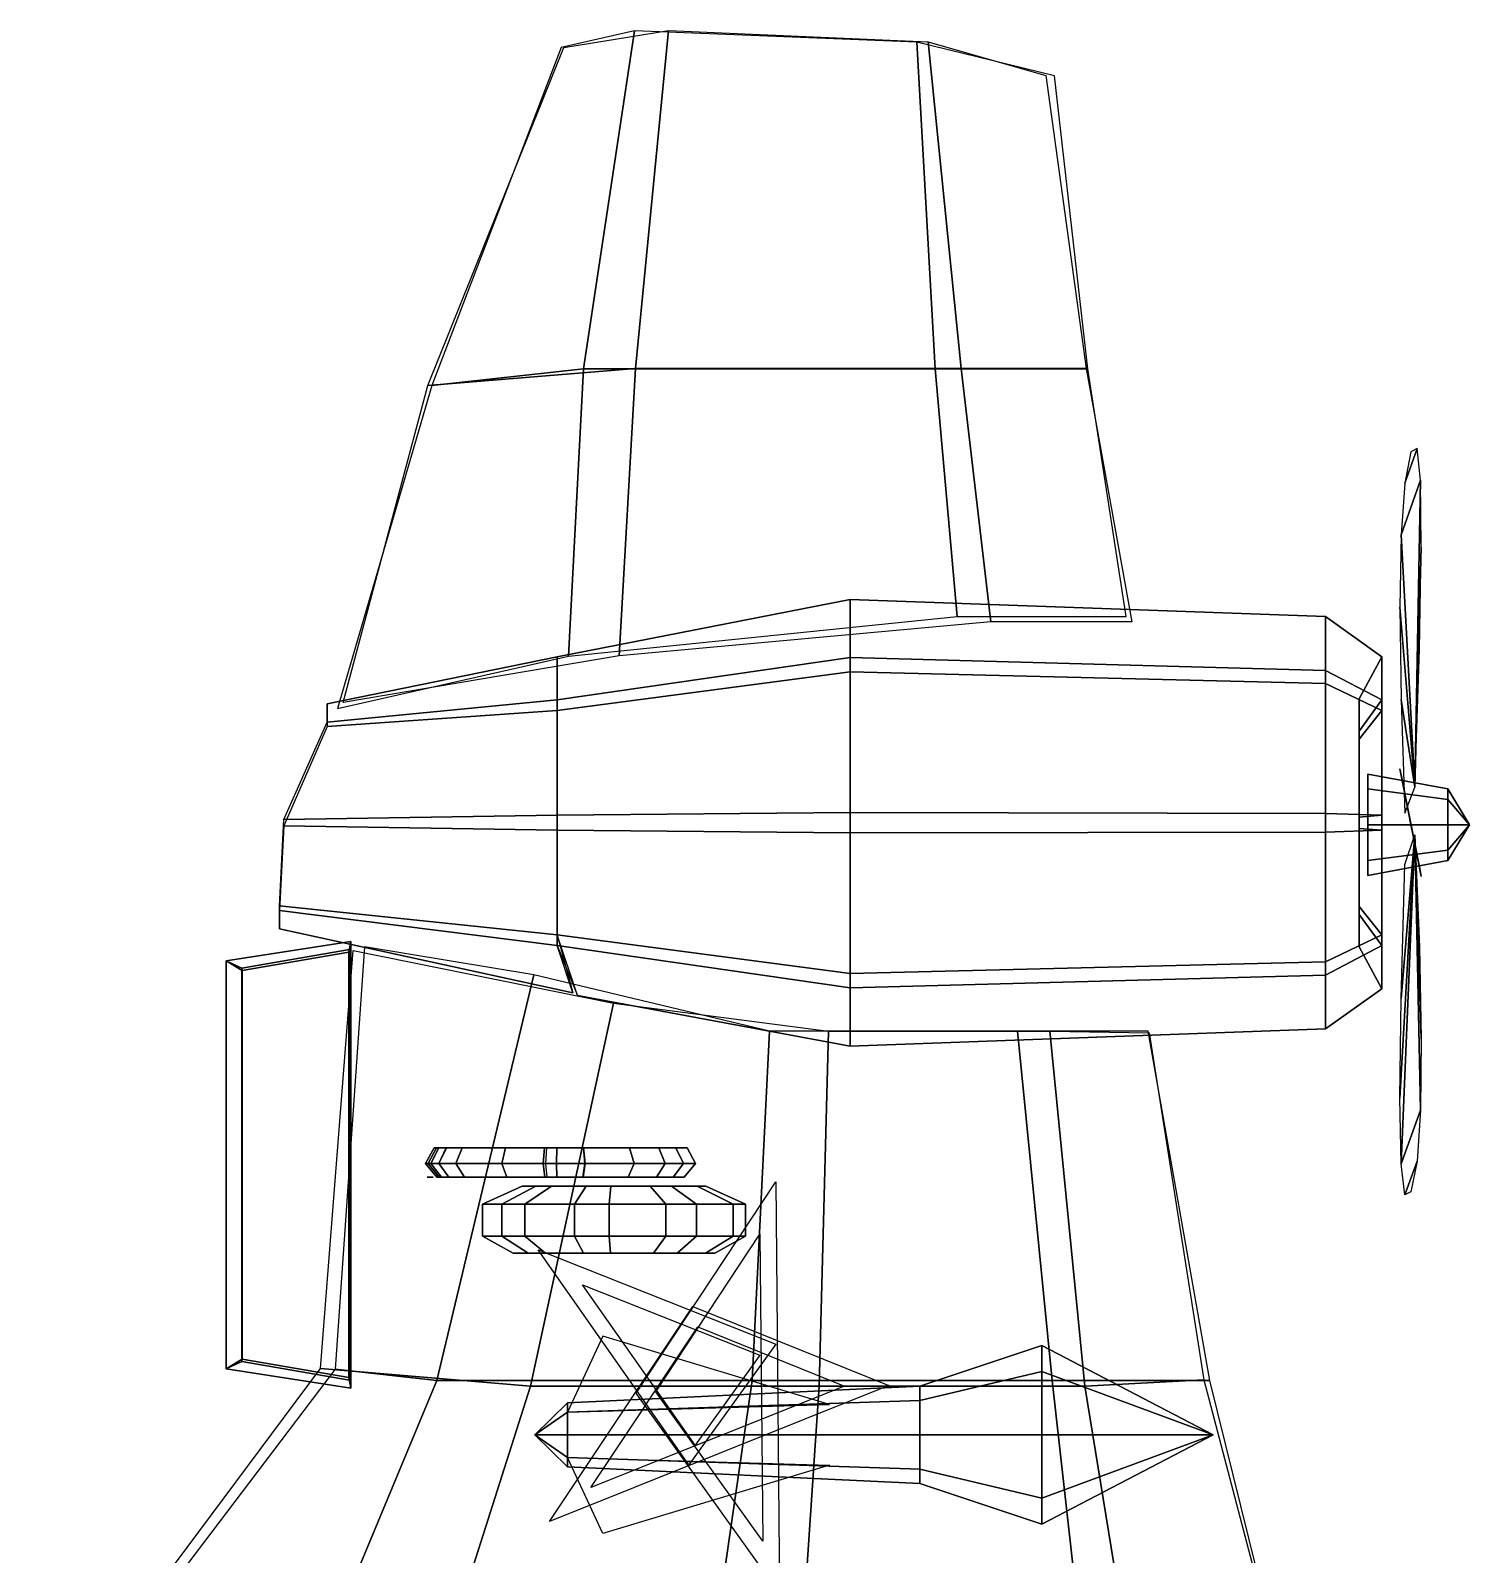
# Model space of a CAD drawing. Header units: metres. Extents: x -60 to 33, y -69 to 68.
# Drawn here: x -25.2 to 25.9, y 14.2 to 68.3 of the extents above; entities that cross this region are included whole.
import ezdxf

# ---------------------------------------------------------------- set-up
doc = ezdxf.new("R2010")
doc.units = ezdxf.units.M

msp = doc.modelspace()

# ---------------------------------------------------------------- linework, layer by layer
at = {"layer": 'AileD1', "color": 3}
for points in [[(-7.444094, 20.199999, 8.795606), (-14.892633, 20.82, 7.182653), (-13.742061, 35.66, 7.163866), (-4.497872, 33.800003, 8.732279)], [(2.804428, 20.199999, 9.349729), (-7.444094, 20.199999, 8.795606), (-4.497872, 33.800003, 8.732279), (3.138815, 32.800003, 9.198742)], [(12.233074, 20.199999, 8.980313), (2.804428, 20.199999, 9.349729), (3.138815, 32.800003, 9.198742), (10.996017, 32.800003, 8.887767)], [(16.46913, 20.42, 7.756776), (12.233074, 20.199999, 8.980313), (10.996017, 32.800003, 8.887767), (14.526067, 32.740002, 7.630329)], [(-3.691443, 19.949081, 9.349729), (1.26452, 27.449999, 9.349729), (1.398465, 12.849999, 9.349729)], [(-2.995572, 19.999998, 9.349729), (0.704428, 25.599998, 9.349729), (0.804428, 14.699999, 9.349729)], [(-7.174012, 25.038986, 9.349729), (1.26452, 21.690365, 9.349729), (-1.816213, 17.404127, 9.349729)], [(-5.595572, 23.799999, 9.349729), (0.704428, 21.299999, 9.349729), (-1.595572, 18.099998, 9.349729)], [(5.282867, 20.216972, 9.349729), (-6.772177, 15.394954, 9.349729), (-1.682268, 23.029814, 9.349729)], [(3.704428, 20.199997, 9.349729), (-5.295572, 16.599998, 9.349729), (-1.495572, 22.299997, 9.349729)], [(-11.637501, 7.000001, 9.6), (-25.193754, 7.000001, 6.8), (-14.892633, 20.82, 7.182653), (-7.444094, 20.199999, 8.795606)], [(1.918754, 7.000001, 10.799999), (-11.637501, 7.000001, 9.6), (-7.444094, 20.199999, 8.795606), (2.804428, 20.199999, 9.349729)], [(14.390508, 7.000001, 10), (1.918754, 7.000001, 10.799999), (2.804428, 20.199999, 9.349729), (12.233074, 20.199999, 8.980313)], [(19.993759, 7.000001, 8), (14.390508, 7.000001, 10), (12.233074, 20.199999, 8.980313), (16.46913, 20.42, 7.756776)]]:
    msp.add_3dface(points, dxfattribs=at)
at = {"layer": 'AileD2', "color": 66}
for points in [[(-10.762189, 20.400002, 6.421602), (-7.323036, 34.799999, 6.500791), (-13.3369, 35.799999, 7.117873), (-14.37858, 20.800001, 7.159739)], [(0.432347, 20.400002, 6.329336), (1.037658, 32.800003, 6.423656), (-7.323036, 34.799999, 6.500791), (-10.762189, 20.400002, 6.421602)], [(11.080813, 20.400002, 6.698404), (9.85018, 32.800003, 6.732197), (1.037658, 32.800003, 6.423656), (0.432347, 20.400002, 6.329336)], [(16.678078, 20.400002, 7.713342), (14.482404, 32.800003, 7.580684), (9.85018, 32.800003, 6.732197), (11.080813, 20.400002, 6.698404)], [(-16.337002, 7.000001, 5.2), (-10.762189, 20.400002, 6.421602), (-14.37858, 20.800001, 7.159739), (-24.832254, 7.000001, 6.8)], [(-1.515498, 7.000001, 5), (0.432347, 20.400002, 6.329336), (-10.762189, 20.400002, 6.421602), (-16.337002, 7.000001, 5.2)], [(12.583006, 7.000001, 5.8), (11.080813, 20.400002, 6.698404), (0.432347, 20.400002, 6.329336), (-1.515498, 7.000001, 5)], [(19.993759, 7.000001, 8), (16.678078, 20.400002, 7.713342), (11.080813, 20.400002, 6.698404), (12.583006, 7.000001, 5.8)]]:
    msp.add_3dface(points, dxfattribs=at)
at = {"layer": 'AileD3', "color": 50}
for points in [[(-5.56416, 56.320431, 7.796305), (-3.75493, 68.320442, 8.578034), (-6.35616, 67.720444, 8.797077), (-10.943853, 55.720428, 8.467817)], [(6.919529, 56.320431, 7.604444), (6.270299, 67.920441, 8.515451), (-3.75493, 68.320442, 8.578034), (-5.56416, 56.320431, 7.796305)], [(12.347221, 56.320431, 8.563748), (11.159529, 66.720436, 8.828369), (6.270299, 67.920441, 8.515451), (6.919529, 56.320431, 7.604444)], [(-6.098315, 46.120434, 7.137645), (-5.56416, 56.320431, 7.796305), (-10.943853, 55.720428, 8.467817), (-14.298315, 44.260433, 7.622507)], [(7.701685, 47.520432, 6.844827), (6.919529, 56.320431, 7.604444), (-5.56416, 56.320431, 7.796305), (-6.098315, 46.120434, 7.137645)], [(13.701685, 47.520432, 8.308916), (12.347221, 56.320431, 8.563748), (6.919529, 56.320431, 7.604444), (7.701685, 47.520432, 6.844827)]]:
    msp.add_3dface(points, dxfattribs=at)
at = {"layer": 'AileD4', "color": 51}
for points in [[(-3.709426, 56.330467, 9.419836), (-11.087205, 55.730465, 8.477208), (-6.253869, 67.730469, 8.799635), (-2.542759, 68.330475, 9.098573)], [(7.846128, 56.330467, 9.419836), (-3.709426, 56.330467, 9.419836), (-2.542759, 68.330475, 9.098573), (6.679462, 67.930473, 9.098573)], [(12.290573, 56.330467, 8.477208), (7.846128, 56.330467, 9.419836), (6.679462, 67.930473, 9.098573), (10.857241, 66.730469, 8.799635)], [(-4.298315, 46.130466, 9.795179), (-14.098316, 44.470467, 7.791091), (-11.087205, 55.730465, 8.477208), (-3.709426, 56.330467, 9.419836)], [(8.901686, 47.330467, 9.795179), (-4.298315, 46.130466, 9.795179), (-3.709426, 56.330467, 9.419836), (7.846128, 56.330467, 9.419836)], [(13.901685, 47.330467, 8.331091), (8.901686, 47.330467, 9.795179), (7.846128, 56.330467, 9.419836), (12.290573, 56.330467, 8.477208)]]:
    msp.add_3dface(points, dxfattribs=at)
at = {"layer": 'CharniereD', "color": 55}
msp.add_3dface([(-11.105405, 27.621065, 5.889799), (-10.892903, 27.621065, 5.912487), (-10.979506, 27.621065, 5.717111)], dxfattribs=at)
at = {"layer": 'CharnInclinD', "color": 61}
msp.add_3dface([(-13.870176, 26.761456, 8.0628), (-13.870176, 26.831455, 7.941557), (-13.870176, 26.901455, 8.0628)], dxfattribs=at)
at = {"layer": 'EssieuD', "color": 2}
for points in [[(-10.776558, 28.658937, 4.20602), (-10.865593, 28.658937, 2.350027), (-11.164964, 28.102936, 2.520478), (-11.069994, 28.102936, 4.500204)], [(-10.865593, 28.658937, 2.350027), (-10.697077, 28.658937, 0.49514), (-10.985214, 28.102936, 0.541932), (-11.164964, 28.102936, 2.520478)], [(-10.431267, 28.658937, 6.03626), (-10.776558, 28.658937, 4.20602), (-11.069994, 28.102936, 4.500204), (-10.701683, 28.102936, 6.452459)], [(-10.697077, 28.658937, 0.49514), (-10.425156, 28.658937, -1.822282), (-10.695164, 28.102936, -1.929985), (-10.985214, 28.102936, 0.541932)], [(-10.697077, 28.658937, 0.49514), (-10.865593, 28.658937, 2.350027), (-10.776558, 28.658937, 4.20602)], [(-10.697077, 28.658937, 0.49514), (-10.776558, 28.658937, 4.20602), (-10.431267, 28.658937, 6.03626)], [(-10.425156, 28.658937, -1.822282), (-10.697077, 28.658937, 0.49514), (-6.506703, 28.658937, 1.575886), (-5.564897, 28.658937, -0.445419)], [(-10.697077, 28.658937, 0.49514), (-10.431267, 28.658937, 6.03626), (-6.8735, 28.658937, 5.974919)], [(-10.697077, 28.658937, 0.49514), (-6.8735, 28.658937, 5.974919), (-6.949072, 28.658937, 3.746251)], [(-10.697077, 28.658937, 0.49514), (-6.949072, 28.658937, 3.746251), (-6.506703, 28.658937, 1.575886)], [(-10.425156, 28.658937, -1.822282), (-9.862143, 28.658937, -4.044655), (-10.094617, 28.102936, -4.300516), (-10.695164, 28.102936, -1.929985)], [(-2.282226, 28.658937, -2.456828), (-9.862143, 28.658937, -4.044655), (-10.425156, 28.658937, -1.822282)], [(-2.282226, 28.658937, -2.456828), (-10.425156, 28.658937, -1.822282), (-5.564897, 28.658937, -0.445419)], [(-9.862143, 28.658937, -4.044655), (-8.325233, 28.658937, -5.659387), (-8.455247, 28.102936, -6.022897), (-10.094617, 28.102936, -4.300516)], [(-2.282226, 28.658937, -2.456828), (-8.325233, 28.658937, -5.659387), (-9.862143, 28.658937, -4.044655)], [(-8.325233, 28.658937, -5.659387), (-5.559594, 28.658937, -6.449727), (-5.505232, 28.102936, -6.865926), (-8.455247, 28.102936, -6.022897)], [(-2.282226, 28.658937, -2.456828), (-5.559594, 28.658937, -6.449727), (-8.325233, 28.658937, -5.659387)], [(-6.506703, 28.658937, 1.575886), (-6.949072, 28.658937, 3.746251), (-6.987342, 28.102936, 4.009783), (-6.515482, 28.102936, 1.694727)], [(-6.949072, 28.658937, 3.746251), (-6.8735, 28.658937, 5.974919), (-6.906732, 28.102936, 6.387029), (-6.987342, 28.102936, 4.009783)], [(-5.564897, 28.658937, -0.445419), (-6.506703, 28.658937, 1.575886), (-6.515482, 28.102936, 1.694727), (-5.510889, 28.102936, -0.461331)], [(-3.926612, 28.658937, -1.463962), (-5.564897, 28.658937, -0.445419), (-5.510889, 28.102936, -0.461331), (-3.763385, 28.102936, -1.547777)], [(-5.559594, 28.658937, -6.449727), (-2.889118, 28.658937, -5.982444), (-2.656724, 28.102936, -6.367491), (-5.505232, 28.102936, -6.865926)], [(-2.282226, 28.658937, -2.456828), (-2.889118, 28.658937, -5.982444), (-5.559594, 28.658937, -6.449727)], [(-2.282226, 28.658937, -2.456828), (-3.926612, 28.658937, -1.463962), (-3.763385, 28.102936, -1.547777), (-2.009372, 28.102936, -2.606834)], [(-2.889118, 28.658937, -5.982444), (-1.884447, 28.658937, -4.432571), (-1.585076, 28.102936, -4.714293), (-2.656724, 28.102936, -6.367491)], [(-2.282226, 28.658937, -2.456828), (-1.884447, 28.658937, -4.432571), (-2.889118, 28.658937, -5.982444)], [(-1.884447, 28.658937, -4.432571), (-2.282226, 28.658937, -2.456828), (-2.009372, 28.102936, -2.606834), (-1.585076, 28.102936, -4.714293)], [(-11.069994, 28.102936, 4.500204), (-11.164964, 28.102936, 2.520478), (-10.767436, 27.621065, 2.294141), (-10.680348, 27.621065, 4.109565)], [(-11.164964, 28.102936, 2.520478), (-10.985214, 28.102936, 0.541932), (-10.602604, 27.621065, 0.479798), (-10.767436, 27.621065, 2.294141)], [(-10.701683, 28.102936, 6.452459), (-11.069994, 28.102936, 4.500204), (-10.680348, 27.621065, 4.109565), (-10.342605, 27.621065, 5.899798)], [(-10.985214, 28.102936, 0.541932), (-10.695164, 28.102936, -1.929985), (-10.336626, 27.621065, -1.786969), (-10.602604, 27.621065, 0.479798)], [(-6.936524, 27.621065, 3.659845), (-10.680348, 27.621065, 4.109565), (-10.767436, 27.621065, 2.294141)], [(-6.936524, 27.621065, 3.659845), (-10.767436, 27.621065, 2.294141), (-10.602604, 27.621065, 0.479798)], [(-10.695164, 28.102936, -1.929985), (-10.094617, 28.102936, -4.300516), (-9.78592, 27.621065, -3.960764), (-10.336626, 27.621065, -1.786969)], [(-6.936524, 27.621065, 3.659845), (-10.342605, 27.621065, 5.899798), (-10.680348, 27.621065, 4.109565)], [(-5.582604, 27.621065, -0.440201), (-6.503826, 27.621065, 1.536921), (-10.602604, 27.621065, 0.479798), (-10.336626, 27.621065, -1.786969)], [(-6.936524, 27.621065, 3.659845), (-10.602604, 27.621065, 0.479798), (-6.503826, 27.621065, 1.536921)], [(-6.936524, 27.621065, 3.659845), (-6.862604, 27.621065, 5.839798), (-10.342605, 27.621065, 5.899798)], [(-5.577417, 27.621065, -6.313266), (-5.582604, 27.621065, -0.440201), (-10.336626, 27.621065, -1.786969)], [(-5.577417, 27.621065, -6.313266), (-10.336626, 27.621065, -1.786969), (-9.78592, 27.621065, -3.960764)], [(-10.094617, 28.102936, -4.300516), (-8.455247, 28.102936, -6.022897), (-8.282604, 27.621065, -5.540202), (-9.78592, 27.621065, -3.960764)], [(-5.577417, 27.621065, -6.313266), (-9.78592, 27.621065, -3.960764), (-8.282604, 27.621065, -5.540202)], [(-8.455247, 28.102936, -6.022897), (-5.505232, 28.102936, -6.865926), (-5.577417, 27.621065, -6.313266), (-8.282604, 27.621065, -5.540202)], [(-6.515482, 28.102936, 1.694727), (-6.987342, 28.102936, 4.009783), (-6.936524, 27.621065, 3.659845), (-6.503826, 27.621065, 1.536921)], [(-6.987342, 28.102936, 4.009783), (-6.906732, 28.102936, 6.387029), (-6.862604, 27.621065, 5.839798), (-6.936524, 27.621065, 3.659845)], [(-5.510889, 28.102936, -0.461331), (-6.515482, 28.102936, 1.694727), (-6.503826, 27.621065, 1.536921), (-5.582604, 27.621065, -0.440201)], [(-3.763385, 28.102936, -1.547777), (-5.510889, 28.102936, -0.461331), (-5.582604, 27.621065, -0.440201), (-3.98013, 27.621065, -1.436481)], [(-5.577417, 27.621065, -6.313266), (-2.371687, 27.621065, -2.407645), (-5.582604, 27.621065, -0.440201)], [(-5.505232, 28.102936, -6.865926), (-2.656724, 28.102936, -6.367491), (-2.965314, 27.621065, -5.856197), (-5.577417, 27.621065, -6.313266)], [(-5.577417, 27.621065, -6.313266), (-2.965314, 27.621065, -5.856197), (-1.982604, 27.621065, -4.340201)], [(-5.577417, 27.621065, -6.313266), (-1.982604, 27.621065, -4.340201), (-2.371687, 27.621065, -2.407645)], [(-2.009372, 28.102936, -2.606834), (-3.763385, 28.102936, -1.547777), (-3.98013, 27.621065, -1.436481), (-2.371687, 27.621065, -2.407645)], [(-2.656724, 28.102936, -6.367491), (-1.585076, 28.102936, -4.714293), (-1.982604, 27.621065, -4.340201), (-2.965314, 27.621065, -5.856197)], [(-1.585076, 28.102936, -4.714293), (-2.009372, 28.102936, -2.606834), (-2.371687, 27.621065, -2.407645), (-1.982604, 27.621065, -4.340201)]]:
    msp.add_3dface(points, dxfattribs=at)
at = {"layer": 'HB4', "color": 27}
for points in [[(6.376217, 19.693939, 3.341478), (6.376218, 20.20084, 2.117719), (10.708771, 21.642982, 2.117719), (10.708769, 20.713692, 4.361228)], [(6.376218, 20.20084, 2.117719), (6.376219, 19.693939, 0.89396), (10.708772, 20.713692, -0.125791), (10.708771, 21.642982, 2.117719)], [(10.708769, 20.713692, 4.361228), (10.708771, 21.642982, 2.117719), (16.789999, 18.470186, 2.117719)], [(10.708771, 21.642982, 2.117719), (10.708772, 20.713692, -0.125791), (16.789999, 18.470186, 2.117719)], [(6.376217, 18.470186, 3.848375), (6.376217, 19.693939, 3.341478), (10.708769, 20.713692, 4.361228), (10.708768, 18.470186, 5.290521)], [(6.376219, 19.693939, 0.89396), (6.376219, 18.470186, 0.387062), (10.708772, 18.470186, -1.055083), (10.708772, 20.713692, -0.125791)], [(10.708768, 18.470186, 5.290521), (10.708769, 20.713692, 4.361228), (16.789999, 18.470186, 2.117719)], [(10.708772, 20.713692, -0.125791), (10.708772, 18.470186, -1.055083), (16.789999, 18.470186, 2.117719)], [(-6.132196, 19.271959, 2.919491), (-6.132195, 19.604065, 2.117718), (6.376218, 20.20084, 2.117719), (6.376217, 19.693939, 3.341478)], [(-6.132195, 19.604065, 2.117718), (-6.132195, 19.271959, 1.315945), (6.376219, 19.693939, 0.89396), (6.376218, 20.20084, 2.117719)], [(-7.290002, 18.470186, 2.117718), (-7.290002, 18.470186, 2.117718), (-6.132195, 19.271959, 1.315945), (-6.132195, 19.604065, 2.117718)], [(-7.290002, 18.470186, 2.117718), (-7.290002, 18.470186, 2.117718), (-6.132195, 19.604065, 2.117718), (-6.132196, 19.271959, 2.919491)], [(-6.132196, 18.470186, 3.251596), (-6.132196, 19.271959, 2.919491), (6.376217, 19.693939, 3.341478), (6.376217, 18.470186, 3.848375)], [(-6.132195, 19.271959, 1.315945), (-6.132193, 18.470186, 0.983839), (6.376219, 18.470186, 0.387062), (6.376219, 19.693939, 0.89396)], [(-7.290002, 18.470186, 2.117718), (-7.290002, 18.470186, 2.117718), (-6.132193, 18.470186, 0.983839), (-6.132195, 19.271959, 1.315945)], [(-7.290002, 18.470186, 2.117718), (-7.290002, 18.470186, 2.117718), (-6.132196, 19.271959, 2.919491), (-6.132196, 18.470186, 3.251596)], [(-7.290002, 18.470186, 2.117718), (-7.290002, 18.470186, 2.117718), (-6.132196, 18.470186, 3.251596), (-6.132196, 17.668411, 2.919491)], [(-7.290002, 18.470186, 2.117718), (-7.290002, 18.470186, 2.117718), (-6.132196, 17.668411, 2.919491), (-6.132195, 17.336306, 2.117718)], [(-7.290002, 18.470186, 2.117718), (-7.290002, 18.470186, 2.117718), (-6.132195, 17.336306, 2.117718), (-6.132195, 17.668411, 1.315945)], [(-7.290002, 18.470186, 2.117718), (-7.290002, 18.470186, 2.117718), (-6.132195, 17.668411, 1.315945), (-6.132193, 18.470186, 0.983839)], [(-6.132196, 17.668411, 2.919491), (-6.132196, 18.470186, 3.251596), (6.376217, 18.470186, 3.848375), (6.376217, 17.246426, 3.341478)], [(-6.132193, 18.470186, 0.983839), (-6.132195, 17.668411, 1.315945), (6.376219, 17.246426, 0.89396), (6.376219, 18.470186, 0.387062)], [(6.376217, 17.246426, 3.341478), (6.376217, 18.470186, 3.848375), (10.708768, 18.470186, 5.290521), (10.708769, 16.226675, 4.361228)], [(6.376219, 18.470186, 0.387062), (6.376219, 17.246426, 0.89396), (10.708772, 16.226675, -0.125791), (10.708772, 18.470186, -1.055083)], [(10.708769, 16.226675, 4.361228), (10.708768, 18.470186, 5.290521), (16.789999, 18.470186, 2.117719)], [(10.708771, 15.297382, 2.117719), (10.708769, 16.226675, 4.361228), (16.789999, 18.470186, 2.117719)], [(10.708772, 16.226675, -0.125791), (10.708771, 15.297382, 2.117719), (16.789999, 18.470186, 2.117719)], [(10.708772, 18.470186, -1.055083), (10.708772, 16.226675, -0.125791), (16.789999, 18.470186, 2.117719)], [(-6.132195, 17.336306, 2.117718), (-6.132196, 17.668411, 2.919491), (6.376217, 17.246426, 3.341478), (6.376218, 16.739525, 2.117719)], [(-6.132195, 17.668411, 1.315945), (-6.132195, 17.336306, 2.117718), (6.376218, 16.739525, 2.117719), (6.376219, 17.246426, 0.89396)], [(6.376218, 16.739525, 2.117719), (6.376217, 17.246426, 3.341478), (10.708769, 16.226675, 4.361228), (10.708771, 15.297382, 2.117719)], [(6.376219, 17.246426, 0.89396), (6.376218, 16.739525, 2.117719), (10.708771, 15.297382, 2.117719), (10.708772, 16.226675, -0.125791)]]:
    msp.add_3dface(points, dxfattribs=at)
at = {"layer": 'HB4A1', "color": 28}
msp.add_3dface([(3.237222, 18.470186, 3.579824), (-4.819283, 18.470186, 6.504037), (-6.072517, 18.470186, 3.251596)], dxfattribs=at)
at = {"layer": 'HB4A2', "color": 30}
msp.add_3dface([(3.177545, 19.54487, 1.133591), (-4.87896, 21.976263, -0.491015), (-6.132195, 19.271959, 1.315945)], dxfattribs=at)
at = {"layer": 'HB4A3', "color": 29}
msp.add_3dface([(3.177545, 17.395494, 1.133591), (-4.87896, 14.964104, -0.491015), (-6.132195, 17.668411, 1.315945)], dxfattribs=at)
at = {"layer": 'MoteurD', "color": 5}
for points in [[(-6.498313, 44.560299, 10.737545), (-6.498313, 46.097958, 7.428843), (3.901685, 48.131416, 7.3519), (3.901685, 46.063526, 11.880094)], [(-6.498313, 46.097958, 7.428843), (-6.498313, 44.181229, 4.242428), (3.901685, 45.553741, 2.991066), (3.901685, 48.131416, 7.3519)], [(3.901685, 46.063526, 11.880094), (3.901685, 48.131416, 7.3519), (20.781685, 47.521378, 7.304857), (20.781685, 45.612556, 12.578643)], [(3.901685, 48.131416, 7.3519), (3.901685, 45.553741, 2.991066), (20.781685, 45.141991, 2.225989), (20.781685, 47.521378, 7.304857)], [(20.781685, 45.612556, 12.578643), (20.781685, 47.521378, 7.304857), (22.781685, 46.097961, 7.369557), (22.781685, 44.560299, 11.617885)], [(20.781685, 47.521378, 7.304857), (20.781685, 45.141991, 2.225989), (22.781685, 44.181229, 3.278248), (22.781685, 46.097961, 7.369557)], [(-6.498313, 44.560299, 10.737545), (-14.658314, 43.774384, 7.698763), (-14.658314, 44.428143, 7.633483), (-6.498313, 46.097958, 7.428843)], [(-6.498313, 46.097958, 7.428843), (-14.658314, 44.428143, 7.633483), (-14.658314, 43.613216, 7.570615), (-6.498313, 44.181229, 4.242428)], [(-6.498313, 40.468994, 12.230346), (-6.498313, 44.560299, 10.737545), (3.901685, 46.063526, 11.880094), (3.901685, 40.561424, 13.923095)], [(3.901685, 40.561424, 13.923095), (3.901685, 46.063526, 11.880094), (20.781685, 45.612556, 12.578643), (20.781685, 40.533691, 14.958035)], [(22.781685, 44.560299, 11.617885), (22.781685, 46.097961, 7.369557), (21.981686, 44.600945, 7.437603), (21.981686, 43.453636, 10.60745)], [(22.781685, 46.097961, 7.369557), (22.781685, 44.181229, 3.278248), (21.981686, 43.170795, 4.384912), (21.981686, 44.600945, 7.437603)], [(-6.498313, 44.181229, 4.242428), (-6.498313, 39.932896, 3.044858), (3.901685, 39.840466, 1.352109), (3.901685, 45.553741, 2.991066)], [(3.901685, 45.553741, 2.991066), (3.901685, 39.840466, 1.352109), (20.781685, 39.868198, 0.317169), (20.781685, 45.141991, 2.225989)], [(20.781685, 40.533691, 14.958035), (20.781685, 45.612556, 12.578643), (22.781685, 44.560299, 11.617885), (22.781685, 40.46899, 13.534616)], [(20.781685, 45.141991, 2.225989), (20.781685, 39.868198, 0.317169), (22.781685, 39.932899, 1.740587), (22.781685, 44.181229, 3.278248)], [(-6.498313, 40.468994, 12.230346), (-16.198313, 40.314907, 7.728216), (-14.658314, 43.774384, 7.698763), (-6.498313, 44.560299, 10.737545)], [(21.981686, 40.400944, 12.037601), (21.981686, 43.453636, 10.60745), (21.981686, 44.600945, 7.437603)], [(21.981686, 40.400944, 12.037601), (21.981686, 44.600945, 7.437603), (21.981686, 43.170795, 4.384912)], [(22.781685, 40.46899, 13.534616), (22.781685, 44.560299, 11.617885), (21.981686, 43.453636, 10.60745), (21.981686, 40.400944, 12.037601)], [(-6.498313, 44.181229, 4.242428), (-14.658314, 43.613216, 7.570615), (-16.198313, 40.086979, 7.546988), (-6.498313, 39.932896, 3.044858)], [(22.781685, 44.181229, 3.278248), (22.781685, 39.932899, 1.740587), (21.981686, 40.000946, 3.237602), (21.981686, 43.170795, 4.384912)], [(21.981686, 40.400944, 12.037601), (21.981686, 43.170795, 4.384912), (21.981686, 40.000946, 3.237602)], [(-6.498313, 36.220661, 11.032776), (-16.358313, 37.248669, 7.704588), (-16.198313, 40.314907, 7.728216), (-6.498313, 40.468994, 12.230346)], [(-6.498313, 39.932896, 3.044858), (-16.198313, 40.086979, 7.546988), (-16.358313, 37.087505, 7.57644), (-6.498313, 35.841591, 4.537659)], [(-6.498313, 36.220661, 11.032776), (-6.498313, 40.468994, 12.230346), (3.901685, 40.561424, 13.923095), (3.901685, 34.848148, 12.284138)], [(3.901685, 34.848148, 12.284138), (3.901685, 40.561424, 13.923095), (20.781685, 40.533691, 14.958035), (20.781685, 35.259903, 13.049214)], [(20.781685, 35.259903, 13.049214), (20.781685, 40.533691, 14.958035), (22.781685, 40.46899, 13.534616), (22.781685, 36.220661, 11.996956)], [(22.781685, 36.220661, 11.996956), (22.781685, 40.46899, 13.534616), (21.981686, 40.400944, 12.037601), (21.981686, 37.231094, 10.89029)], [(21.981686, 40.400944, 12.037601), (21.981686, 40.000946, 3.237602), (21.981686, 36.948257, 4.667753)], [(21.981686, 40.400944, 12.037601), (21.981686, 36.948257, 4.667753), (21.981686, 35.800945, 7.8376)], [(21.981686, 40.400944, 12.037601), (21.981686, 35.800945, 7.8376), (21.981686, 37.231094, 10.89029)], [(-6.498313, 39.932896, 3.044858), (-6.498313, 35.841591, 4.537659), (3.901685, 34.338364, 3.39511), (3.901685, 39.840466, 1.352109)], [(3.901685, 39.840466, 1.352109), (3.901685, 34.338364, 3.39511), (20.781685, 34.789333, 2.696561), (20.781685, 39.868198, 0.317169)], [(20.781685, 39.868198, 0.317169), (20.781685, 34.789333, 2.696561), (22.781685, 35.841591, 3.657319), (22.781685, 39.932899, 1.740587)], [(22.781685, 39.932899, 1.740587), (22.781685, 35.841591, 3.657319), (21.981686, 36.948257, 4.667753), (21.981686, 40.000946, 3.237602)], [(-5.938313, 34.163929, 7.84636), (-16.358313, 36.433746, 7.641721), (-16.358313, 37.248669, 7.704588), (-6.498313, 36.220661, 11.032776)], [(-6.498313, 35.841591, 4.537659), (-16.358313, 37.087505, 7.57644), (-16.358313, 36.433746, 7.641721), (-5.938313, 34.163929, 7.84636)], [(22.781685, 34.303928, 7.905646), (22.781685, 36.220661, 11.996956), (21.981686, 37.231094, 10.89029), (21.981686, 35.800945, 7.8376)], [(22.781685, 35.841591, 3.657319), (22.781685, 34.303928, 7.905646), (21.981686, 35.800945, 7.8376), (21.981686, 36.948257, 4.667753)], [(-5.778314, 34.063927, 7.84636), (-6.498313, 36.220661, 11.032776), (3.901685, 34.848148, 12.284138), (3.901685, 32.270473, 7.923304)], [(-6.498313, 35.841591, 4.537659), (-5.778314, 34.063927, 7.84636), (3.901685, 32.270473, 7.923304), (3.901685, 34.338364, 3.39511)], [(20.781685, 32.880512, 7.970346), (20.781685, 35.259903, 13.049214), (22.781685, 36.220661, 11.996956), (22.781685, 34.303928, 7.905646)], [(20.781685, 34.789333, 2.696561), (20.781685, 32.880512, 7.970346), (22.781685, 34.303928, 7.905646), (22.781685, 35.841591, 3.657319)], [(3.901685, 32.270473, 7.923304), (3.901685, 34.848148, 12.284138), (20.781685, 35.259903, 13.049214), (20.781685, 32.880512, 7.970346)], [(3.901685, 34.338364, 3.39511), (3.901685, 32.270473, 7.923304), (20.781685, 32.880512, 7.970346), (20.781685, 34.789333, 2.696561)]]:
    msp.add_3dface(points, dxfattribs=at)
at = {"layer": 'MoyeuD', "color": 64}
for points in [[(22.281685, 41.931953, 7.940588), (22.281685, 41.404743, 6.667796), (25.121025, 41.031952, 6.963702), (25.121025, 41.404743, 7.863701)], [(22.281687, 41.404743, 9.213378), (22.281685, 41.931953, 7.940588), (25.121025, 41.404743, 7.863701), (25.121025, 41.031952, 8.7637)], [(22.281685, 41.404743, 6.667796), (22.281685, 40.131954, 6.140589), (25.121025, 40.131954, 6.590909), (25.121025, 41.031952, 6.963702)], [(22.281687, 40.131954, 9.740584), (22.281687, 41.404743, 9.213378), (25.121025, 41.031952, 8.7637), (25.121027, 40.131954, 9.136491)], [(25.121025, 41.404743, 7.863701), (25.121025, 41.031952, 6.963702), (25.896105, 40.131954, 7.973007)], [(25.121025, 41.031952, 8.7637), (25.121025, 41.404743, 7.863701), (25.896105, 40.131954, 7.973007)], [(25.121025, 41.031952, 6.963702), (25.121025, 40.131954, 6.590909), (25.896105, 40.131954, 7.973007)], [(25.121027, 40.131954, 9.136491), (25.121025, 41.031952, 8.7637), (25.896105, 40.131954, 7.973007)], [(22.281685, 40.131954, 6.140589), (22.281685, 38.859161, 6.667796), (25.121025, 39.231953, 6.963701), (25.121025, 40.131954, 6.590909)], [(22.281687, 38.859161, 9.213378), (22.281687, 40.131954, 9.740584), (25.121027, 40.131954, 9.136491), (25.121025, 39.231953, 8.7637)], [(25.121025, 39.231953, 6.963701), (25.121025, 38.859161, 7.863701), (25.896105, 40.131954, 7.973007)], [(25.121025, 40.131954, 6.590909), (25.121025, 39.231953, 6.963701), (25.896105, 40.131954, 7.973007)], [(25.121025, 39.231953, 8.7637), (25.121027, 40.131954, 9.136491), (25.896105, 40.131954, 7.973007)], [(25.121025, 38.859161, 7.863701), (25.121025, 39.231953, 8.7637), (25.896105, 40.131954, 7.973007)], [(22.281685, 38.859161, 6.667796), (22.281685, 38.331955, 7.940588), (25.121025, 38.859161, 7.863701), (25.121025, 39.231953, 6.963701)], [(22.281685, 38.331955, 7.940588), (22.281687, 38.859161, 9.213378), (25.121025, 39.231953, 8.7637), (25.121025, 38.859161, 7.863701)]]:
    msp.add_3dface(points, dxfattribs=at)
at = {"layer": 'PaleD1', "color": 45}
for points in [[(23.954245, 39.43977, 9.053379), (23.465506, 41.896835, 21.462179), (23.422195, 42.114571, 18.522177)], [(23.954245, 39.43977, 9.053379), (23.422195, 42.114571, 18.522177), (23.466755, 41.890556, 14.412579)], [(23.954245, 39.43977, 9.053379), (24.153471, 38.438198, 21.48778), (23.465506, 41.896835, 21.462179)], [(24.153471, 38.438198, 21.48778), (24.031654, 39.050594, 23.254978), (23.596684, 41.23735, 23.232578), (23.465506, 41.896835, 21.462179)], [(23.954245, 39.43977, 9.053379), (23.466755, 41.890556, 14.412579), (23.599184, 41.224796, 9.133378)], [(24.031654, 39.050594, 23.254978), (23.815733, 40.136127, 23.833378), (23.596684, 41.23735, 23.232578)], [(23.954245, 39.43977, 9.053379), (24.114765, 38.632782, 14.386978), (24.181173, 38.298923, 18.531778)], [(23.954245, 39.43977, 9.053379), (24.181173, 38.298923, 18.531778), (24.153471, 38.438198, 21.48778)]]:
    msp.add_3dface(points, dxfattribs=at)
at = {"layer": 'PaleD2', "color": 47}
for points in [[(24.153471, 52.363564, 1.871356), (24.031654, 53.492706, 0.380363), (23.596684, 52.259182, -1.425418), (23.465506, 50.420761, -0.990173)], [(24.031654, 53.492706, 0.380363), (23.815733, 53.370537, -0.843571), (23.596684, 52.259182, -1.425418)], [(23.954245, 41.468296, 7.94676), (24.153471, 52.363564, 1.871356), (23.465506, 50.420761, -0.990173)], [(23.954245, 41.468296, 7.94676), (24.181173, 49.983112, 3.629421), (24.153471, 52.363564, 1.871356)], [(23.954245, 41.468296, 7.94676), (23.465506, 50.420761, -0.990173), (23.422195, 47.855274, 0.46216)], [(23.954245, 41.468296, 7.94676), (24.114765, 46.351357, 5.654558), (24.181173, 49.983112, 3.629421)], [(23.954245, 41.468296, 7.94676), (23.422195, 47.855274, 0.46216), (23.466755, 44.562721, 2.931595)], [(23.954245, 41.468296, 7.94676), (23.466755, 44.562721, 2.931595), (23.599184, 40.543102, 6.418119)]]:
    msp.add_3dface(points, dxfattribs=at)
at = {"layer": 'PaleD3', "color": 46}
for points in [[(23.954245, 39.777412, 6.551325), (23.465506, 28.094803, 1.700339), (23.422195, 30.418354, 3.514759)], [(23.954245, 39.777412, 6.551325), (23.422195, 30.418354, 3.514759), (23.466755, 33.95982, 5.611665)], [(23.954245, 39.777412, 6.551325), (24.153471, 29.995031, -1.189635), (23.465506, 28.094803, 1.700339)], [(23.954245, 39.777412, 6.551325), (23.466755, 33.95982, 5.611665), (23.599184, 38.719193, 7.991074)], [(23.954245, 39.777412, 6.551325), (24.114765, 35.791023, 2.917149), (24.181173, 32.530231, 0.336829)], [(23.954245, 39.777412, 6.551325), (24.181173, 32.530231, 0.336829), (24.153471, 29.995031, -1.189635)], [(24.153471, 29.995031, -1.189635), (24.031654, 28.185429, -1.662248), (23.596684, 26.989157, 0.168421), (23.465506, 28.094803, 1.700339)], [(24.031654, 28.185429, -1.662248), (23.815733, 27.101416, -1.081001), (23.596684, 26.989157, 0.168421)]]:
    msp.add_3dface(points, dxfattribs=at)
at = {"layer": 'RoueD', "color": 34}
for points in [[(-8.45425, 26.660002, -6.644485), (-7.257028, 27.300003, -5.846006), (-7.74299, 27.300003, -3.630889), (-9.149782, 26.660002, -3.474098)], [(-9.149782, 26.660002, -3.474098), (-7.74299, 27.300003, -3.630889), (-6.691408, 27.300003, -1.621641), (-7.644706, 26.660002, -0.598362)], [(-5.883556, 26.660002, -8.626062), (-5.46091, 27.300003, -7.230515), (-7.257028, 27.300003, -5.846006), (-8.45425, 26.660002, -6.644485)], [(-4.59433, 27.300003, -0.758411), (-6.691408, 27.300003, -1.621641), (-7.74299, 27.300003, -3.630889)], [(-4.59433, 27.300003, -0.758411), (-7.74299, 27.300003, -3.630889), (-7.257028, 27.300003, -5.846006)], [(-7.644706, 26.660002, -0.598362), (-6.691408, 27.300003, -1.621641), (-4.59433, 27.300003, -0.758411), (-4.643263, 26.660002, 0.637136)], [(-4.59433, 27.300003, -0.758411), (-7.257028, 27.300003, -5.846006), (-5.46091, 27.300003, -7.230515)], [(-2.640557, 26.660002, -8.491628), (-3.195059, 27.300003, -7.136587), (-5.46091, 27.300003, -7.230515), (-5.883556, 26.660002, -8.626062)], [(-4.59433, 27.300003, -0.758411), (-5.46091, 27.300003, -7.230515), (-3.195059, 27.300003, -7.136587)], [(-4.643263, 26.660002, 0.637136), (-4.59433, 27.300003, -0.758411), (-2.433002, 27.300003, -1.445115), (-1.549862, 26.660002, -0.345708)], [(-4.59433, 27.300003, -0.758411), (-3.195059, 27.300003, -7.136587), (-1.519692, 27.300003, -5.608173)], [(-4.59433, 27.300003, -0.758411), (-1.519692, 27.300003, -5.608173), (-1.218732, 27.300003, -3.360435)], [(-4.59433, 27.300003, -0.758411), (-1.218732, 27.300003, -3.360435), (-2.433002, 27.300003, -1.445115)], [(-0.242688, 26.660002, -6.304086), (-1.519692, 27.300003, -5.608173), (-3.195059, 27.300003, -7.136587), (-2.640557, 26.660002, -8.491628)], [(-1.549862, 26.660002, -0.345708), (-2.433002, 27.300003, -1.445115), (-1.218732, 27.300003, -3.360435), (0.188061, 26.660002, -3.087011)], [(0.188061, 26.660002, -3.087011), (-1.218732, 27.300003, -3.360435), (-1.519692, 27.300003, -5.608173), (-0.242688, 26.660002, -6.304086)], [(-8.45425, 25.520002, -6.644485), (-8.45425, 26.660002, -6.644485), (-9.149782, 26.660002, -3.474098), (-9.149782, 25.520002, -3.474098)], [(-9.149782, 25.520002, -3.474098), (-9.149782, 26.660002, -3.474098), (-7.644706, 26.660002, -0.598362), (-7.644706, 25.520002, -0.598362)], [(-5.883556, 25.520002, -8.626062), (-5.883556, 26.660002, -8.626062), (-8.45425, 26.660002, -6.644485), (-8.45425, 25.520002, -6.644485)], [(-7.644706, 25.520002, -0.598362), (-7.644706, 26.660002, -0.598362), (-4.643263, 26.660002, 0.637136), (-4.643263, 25.520002, 0.637136)], [(-2.640557, 25.520002, -8.491628), (-2.640557, 26.660002, -8.491628), (-5.883556, 26.660002, -8.626062), (-5.883556, 25.520002, -8.626062)], [(-4.643263, 25.520002, 0.637136), (-4.643263, 26.660002, 0.637136), (-1.549862, 26.660002, -0.345708), (-1.549862, 25.520002, -0.345708)], [(-0.242688, 25.520002, -6.304086), (-0.242688, 26.660002, -6.304086), (-2.640557, 26.660002, -8.491628), (-2.640557, 25.520002, -8.491628)], [(-1.549862, 25.520002, -0.345708), (-1.549862, 26.660002, -0.345708), (0.188061, 26.660002, -3.087011), (0.188061, 25.520002, -3.087011)], [(0.188061, 25.520002, -3.087011), (0.188061, 26.660002, -3.087011), (-0.242688, 26.660002, -6.304086), (-0.242688, 25.520002, -6.304086)], [(-7.525844, 24.920002, -5.776323), (-8.45425, 25.520002, -6.644485), (-9.149782, 25.520002, -3.474098), (-8.058861, 24.920002, -3.644572)], [(-8.058861, 24.920002, -3.644572), (-9.149782, 25.520002, -3.474098), (-7.644706, 25.520002, -0.598362), (-6.905455, 24.920002, -1.710943)], [(-5.555808, 24.920002, -7.108725), (-5.883556, 25.520002, -8.626062), (-8.45425, 25.520002, -6.644485), (-7.525844, 24.920002, -5.776323)], [(-6.905455, 24.920002, -1.710943), (-7.644706, 25.520002, -0.598362), (-4.643263, 25.520002, 0.637136), (-4.605317, 24.920002, -0.880201)], [(-3.070555, 24.920002, -7.018332), (-2.640557, 25.520002, -8.491628), (-5.883556, 25.520002, -8.626062), (-5.555808, 24.920002, -7.108725)], [(-4.605317, 24.920002, -0.880201), (-4.643263, 25.520002, 0.637136), (-1.549862, 25.520002, -0.345708), (-2.234708, 24.920002, -1.541061)], [(-1.232962, 24.920002, -5.547441), (-0.242688, 25.520002, -6.304086), (-2.640557, 25.520002, -8.491628), (-3.070555, 24.920002, -7.018332)], [(-2.234708, 24.920002, -1.541061), (-1.549862, 25.520002, -0.345708), (0.188061, 25.520002, -3.087011), (-0.902861, 24.920002, -3.384297)], [(-0.902861, 24.920002, -3.384297), (0.188061, 25.520002, -3.087011), (-0.242688, 25.520002, -6.304086), (-1.232962, 24.920002, -5.547441)], [(-2.234708, 24.920002, -1.541061), (-7.525844, 24.920002, -5.776323), (-8.058861, 24.920002, -3.644572)], [(-2.234708, 24.920002, -1.541061), (-8.058861, 24.920002, -3.644572), (-6.905455, 24.920002, -1.710943)], [(-2.234708, 24.920002, -1.541061), (-5.555808, 24.920002, -7.108725), (-7.525844, 24.920002, -5.776323)], [(-2.234708, 24.920002, -1.541061), (-6.905455, 24.920002, -1.710943), (-4.605317, 24.920002, -0.880201)], [(-2.234708, 24.920002, -1.541061), (-3.070555, 24.920002, -7.018332), (-5.555808, 24.920002, -7.108725)], [(-2.234708, 24.920002, -1.541061), (-1.232962, 24.920002, -5.547441), (-3.070555, 24.920002, -7.018332)], [(-2.234708, 24.920002, -1.541061), (-0.902861, 24.920002, -3.384297), (-1.232962, 24.920002, -5.547441)]]:
    msp.add_3dface(points, dxfattribs=at)
at = {"layer": 'VInclinD', "color": 62}
for points in [[(-13.870176, 35.701458, 7.630549), (-17.689423, 35.036366, 7.373135), (-18.251511, 35.294907, 7.165266), (-13.822137, 35.984627, 7.136665)], [(-13.822137, 35.984627, 7.136665), (-18.251511, 35.294907, 7.165266), (-17.67341, 34.950184, 6.998971), (-13.886191, 35.607067, 6.741557)], [(-13.822137, 20.126961, 7.136665), (-13.822137, 35.984627, 7.136665), (-13.886191, 35.607067, 6.741557), (-13.886191, 20.504524, 6.741557)], [(-13.870176, 20.410133, 7.630549), (-13.870176, 35.701458, 7.630549), (-13.822137, 35.984627, 7.136665), (-13.822137, 20.126961, 7.136665)], [(-17.689423, 35.036366, 7.373135), (-17.689423, 21.075226, 7.373135), (-18.251511, 20.816683, 7.165266), (-18.251511, 35.294907, 7.165266)], [(-18.251511, 35.294907, 7.165266), (-18.251511, 20.816683, 7.165266), (-17.67341, 21.161402, 6.998971), (-17.67341, 34.950184, 6.998971)], [(-17.689423, 21.075226, 7.373135), (-17.689423, 35.036366, 7.373135), (-13.870176, 35.701458, 7.630549), (-13.870176, 20.410133, 7.630549)], [(-13.886191, 20.504524, 6.741557), (-13.886191, 35.607067, 6.741557), (-17.67341, 34.950184, 6.998971), (-17.67341, 21.161402, 6.998971)], [(-18.251511, 20.816683, 7.165266), (-13.822137, 20.126961, 7.136665), (-13.886191, 20.504524, 6.741557), (-17.67341, 21.161402, 6.998971)], [(-17.689423, 21.075226, 7.373135), (-13.870176, 20.410133, 7.630549), (-13.822137, 20.126961, 7.136665), (-18.251511, 20.816683, 7.165266)]]:
    msp.add_3dface(points, dxfattribs=at)

doc.saveas('drawing.dxf')
